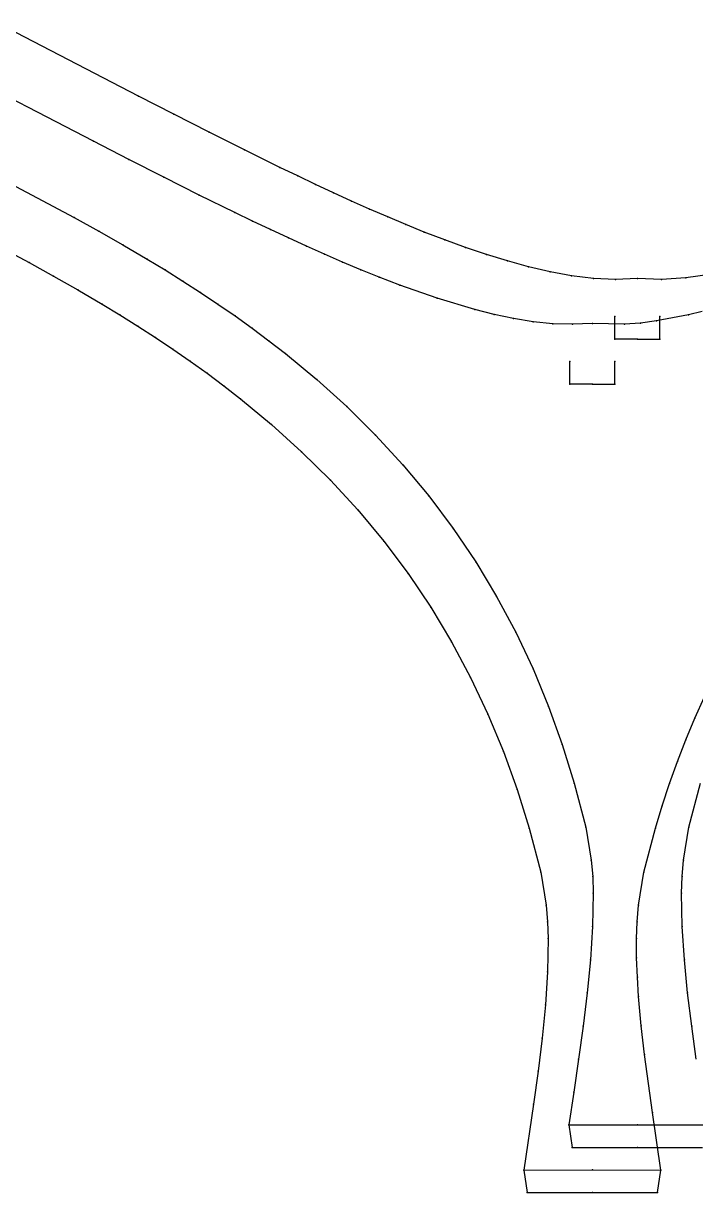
# Model space of a CAD drawing. Extents: x -162 to 1064, y -720 to 1070.
# Drawn here: x 207.7 to 356.9, y 807.3 to 1066.6 of the extents above; entities that cross this region are included whole.
import ezdxf

# ---------------------------------------------------------------- set-up
doc = ezdxf.new("R2010")
doc.units = 0

# ---------------------------------------------------------------- blocks, each defined once
blk = doc.blocks.new('Pattern_1813237_M')
at = {"layer": '14'}
for points in [[(192.570999, 1022.276062), (208.987686, 1013.518372), (214.418289, 1010.521179), (219.809875, 1007.458252), (225.15892, 1004.317566), (229.137665, 1001.905762), (233.082642, 999.442261), (236.991516, 996.921814), (240.861954, 994.339417), (244.688507, 991.692505), (248.466248, 988.979065), (252.192444, 986.195801), (255.864365, 983.339233), (262.781555, 977.611938), (269.448181, 971.595581), (275.835571, 965.283813), (281.916107, 958.675781), (287.664124, 951.776245), (293.057159, 944.59552), (298.076599, 937.148743), (302.708771, 929.4552), (306.945374, 921.536987), (310.783539, 913.418152), (314.224487, 905.12323), (317.276642, 896.677307), (319.946655, 888.103271), (322.514862, 878.324646), (323.717682, 871.040344), (324.019714, 867.360779), (324.133087, 863.66626), (324.015533, 856.280212), (323.531982, 848.908508), (322.796051, 841.557556), (321.889343, 834.22583), (320.875763, 826.907532), (318.723846, 812.289368), (319.48175, 807.290894), (333.944763, 807.320435), (348.407776, 807.290894), (349.16568, 812.289368), (347.278168, 825.078918), (345.529602, 837.888733), (344.790558, 844.311218), (344.208679, 850.749207), (343.936707, 855.049744), (343.77948, 859.35498), (343.756439, 863.66626), (343.86911, 867.361023), (344.171875, 871.040344), (345.374664, 878.324646), (347.942871, 888.103271), (349.435852, 893.075317), (351.065399, 898.005249), (352.817932, 902.892334), (354.697113, 907.731689), (356.709137, 912.517456), (358.854614, 917.245056)], [(358.315613, 1002.64978), (355.245422, 1001.915649), (348.215729, 1000.579468), (344.664062, 1000.107361), (341.096313, 999.848511), (333.944763, 1000.008423), (329.552307, 999.876526), (325.169312, 999.953369), (320.802704, 1000.391968), (316.466095, 1001.120361), (312.167664, 1002.030518), (307.908234, 1003.093811), (299.497375, 1005.623169), (291.216034, 1008.548828), (286.663147, 1010.30542), (282.593048, 1011.947693), (278.545471, 1013.641968), (274.518433, 1015.383545), (270.509918, 1017.167786), (266.517944, 1018.990112), (262.540466, 1020.845764), (258.57547, 1022.730164), (254.621017, 1024.638672), (246.740997, 1028.511719), (238.895752, 1032.44397), (231.073929, 1036.421265), (223.264252, 1040.428955), (192.08551, 1056.571289)]]:
    blk.add_lwpolyline(points, dxfattribs=at)
at = {"layer": '2'}
for p in [(333.944763, 1000.008423), (333.944763, 1000.008423), (333.944763, 1000.008423), (328.944763, 991.556702), (328.944763, 991.556702), (338.944763, 991.556702), (338.944763, 991.556702), (328.944763, 986.556702), (328.944763, 986.556702), (333.944763, 986.556763), (333.944763, 986.556763), (333.944763, 986.556763), (333.944763, 986.556763), (338.944763, 986.556702), (338.944763, 986.556702), (322.514862, 878.324646), (322.514862, 878.324646), (345.374664, 878.324646), (345.374664, 878.324646), (318.723846, 812.289368), (318.723846, 812.289368), (333.944763, 812.320435), (349.16568, 812.289368), (349.16568, 812.289368), (319.48175, 807.290894), (333.944763, 807.320435), (348.407776, 807.290894)]:
    blk.add_point(p, dxfattribs=at)
at = {"layer": '3'}
for p in [(223.264252, 1040.428955), (223.264252, 1040.428955), (231.073929, 1036.421265), (231.073929, 1036.421265), (238.895752, 1032.44397), (238.895752, 1032.44397), (246.740997, 1028.511719), (246.740997, 1028.511719), (254.621017, 1024.638672), (254.621017, 1024.638672), (258.57547, 1022.730164), (258.57547, 1022.730164), (262.540466, 1020.845764), (262.540466, 1020.845764), (266.517944, 1018.990112), (266.517944, 1018.990112), (270.509918, 1017.167786), (270.509918, 1017.167786), (274.518433, 1015.383545), (274.518433, 1015.383545), (208.987686, 1013.518372), (208.987686, 1013.518372), (278.545471, 1013.641968), (278.545471, 1013.641968), (282.593048, 1011.947693), (282.593048, 1011.947693), (214.418289, 1010.521179), (214.418289, 1010.521179), (286.663147, 1010.30542), (286.663147, 1010.30542), (219.809875, 1007.458252), (219.809875, 1007.458252), (291.216034, 1008.548828), (291.216034, 1008.548828), (225.15892, 1004.317566), (225.15892, 1004.317566), (299.497375, 1005.623169), (299.497375, 1005.623169), (229.137665, 1001.905762), (229.137665, 1001.905762), (307.908234, 1003.093811), (307.908234, 1003.093811), (312.167664, 1002.030518), (312.167664, 1002.030518), (316.466095, 1001.120361), (316.466095, 1001.120361), (355.245422, 1001.915649), (355.245422, 1001.915649), (233.082642, 999.442261), (233.082642, 999.442261), (320.802704, 1000.391968), (320.802704, 1000.391968), (325.169312, 999.953369), (325.169312, 999.953369), (329.552307, 999.876526), (329.552307, 999.876526), (341.096313, 999.848511), (341.096313, 999.848511), (344.664062, 1000.107361), (344.664062, 1000.107361), (348.215729, 1000.579468), (348.215729, 1000.579468), (236.991516, 996.921814), (236.991516, 996.921814), (240.861954, 994.339417), (240.861954, 994.339417), (244.688507, 991.692505), (244.688507, 991.692505), (248.466248, 988.979065), (248.466248, 988.979065), (252.192444, 986.195801), (252.192444, 986.195801), (255.864365, 983.339233), (255.864365, 983.339233), (262.781555, 977.611938), (262.781555, 977.611938), (269.448181, 971.595581), (269.448181, 971.595581), (275.835571, 965.283813), (275.835571, 965.283813), (281.916107, 958.675781), (281.916107, 958.675781), (287.664124, 951.776245), (287.664124, 951.776245), (293.057159, 944.59552), (293.057159, 944.59552), (298.076599, 937.148743), (298.076599, 937.148743), (302.708771, 929.4552), (302.708771, 929.4552), (306.945374, 921.536987), (306.945374, 921.536987), (310.783539, 913.418152), (310.783539, 913.418152), (356.709137, 912.517456), (356.709137, 912.517456), (354.697113, 907.731689), (354.697113, 907.731689), (314.224487, 905.12323), (314.224487, 905.12323), (352.817932, 902.892334), (352.817932, 902.892334), (351.065399, 898.005249), (351.065399, 898.005249), (317.276642, 896.677307), (317.276642, 896.677307), (349.435852, 893.075317), (349.435852, 893.075317), (319.946655, 888.103271), (319.946655, 888.103271), (347.942871, 888.103271), (347.942871, 888.103271), (323.717682, 871.040344), (323.717682, 871.040344), (344.171875, 871.040344), (344.171875, 871.040344), (324.019714, 867.360779), (324.019714, 867.360779), (343.86911, 867.361023), (343.86911, 867.361023), (324.133087, 863.66626), (324.133087, 863.66626), (343.756439, 863.66626), (343.756439, 863.66626), (343.77948, 859.35498), (343.77948, 859.35498), (324.015533, 856.280212), (324.015533, 856.280212), (343.936707, 855.049744), (343.936707, 855.049744), (344.208679, 850.749207), (344.208679, 850.749207), (323.531982, 848.908508), (323.531982, 848.908508), (344.790558, 844.311218), (344.790558, 844.311218), (322.796051, 841.557556), (322.796051, 841.557556), (345.529602, 837.888733), (345.529602, 837.888733), (321.889343, 834.22583), (321.889343, 834.22583), (320.875763, 826.907532), (320.875763, 826.907532), (347.278168, 825.078918), (347.278168, 825.078918)]:
    blk.add_point(p, dxfattribs=at)
at = {"layer": '8'}
for points in [[(192.570999, 1022.276062), (208.987686, 1013.518372), (214.418289, 1010.521179), (219.809875, 1007.458252), (225.15892, 1004.317566), (229.137665, 1001.905762), (233.082642, 999.442261), (236.991516, 996.921814), (240.861954, 994.339417), (244.688507, 991.692505), (248.466248, 988.979065), (252.192444, 986.195801), (255.864365, 983.339233), (262.781555, 977.611938), (269.448181, 971.595581), (275.835571, 965.283813), (281.916107, 958.675781), (287.664124, 951.776245), (293.057159, 944.59552), (298.076599, 937.148743), (302.708771, 929.4552), (306.945374, 921.536987), (310.783539, 913.418152), (314.224487, 905.12323), (317.276642, 896.677307), (319.946655, 888.103271), (322.514862, 878.324646), (323.717682, 871.040344), (324.019714, 867.360779), (324.133087, 863.66626), (324.015533, 856.280212), (323.531982, 848.908508), (322.796051, 841.557556), (321.889343, 834.22583), (320.875763, 826.907532), (318.723846, 812.289368), (333.944763, 812.320435), (349.16568, 812.289368), (347.278168, 825.078918), (345.529602, 837.888733), (344.790558, 844.311218), (344.208679, 850.749207), (343.936707, 855.049744), (343.77948, 859.35498), (343.756439, 863.66626), (343.86911, 867.361023), (344.171875, 871.040344), (345.374664, 878.324646), (347.942871, 888.103271), (349.435852, 893.075317), (351.065399, 898.005249), (352.817932, 902.892334), (354.697113, 907.731689), (356.709137, 912.517456), (358.854614, 917.245056)], [(358.315613, 1002.64978), (355.245422, 1001.915649), (348.215729, 1000.579468), (344.664062, 1000.107361), (341.096313, 999.848511), (333.944763, 1000.008423), (333.944763, 1000.008423), (329.552307, 999.876526), (325.169312, 999.953369), (320.802704, 1000.391968), (316.466095, 1001.120361), (312.167664, 1002.030518), (307.908234, 1003.093811), (299.497375, 1005.623169), (291.216034, 1008.548828), (286.663147, 1010.30542), (282.593048, 1011.947693), (278.545471, 1013.641968), (274.518433, 1015.383545), (270.509918, 1017.167786), (266.517944, 1018.990112), (262.540466, 1020.845764), (258.57547, 1022.730164), (254.621017, 1024.638672), (246.740997, 1028.511719), (238.895752, 1032.44397), (231.073929, 1036.421265), (223.264252, 1040.428955), (192.08551, 1056.571289)], [(333.944763, 986.556763), (328.944763, 986.556702), (328.944763, 991.556702)], [(333.944763, 986.556763), (328.944763, 986.556702), (328.944763, 991.556702)], [(333.944763, 986.556763), (338.944763, 986.556702), (338.944763, 991.556702)], [(333.944763, 986.556763), (338.944763, 986.556702), (338.944763, 991.556702)]]:
    blk.add_lwpolyline(points, dxfattribs=at)
blk = doc.blocks.new('Pattern_1813237_200506_M')
at = {"layer": '14'}
for points in [[(202.570999, 1032.276123), (218.987686, 1023.518372), (224.418289, 1020.521179), (229.809875, 1017.458252), (235.15892, 1014.317566), (239.137665, 1011.905762), (243.082642, 1009.442261), (246.991516, 1006.921814), (250.861954, 1004.339417), (254.688507, 1001.692505), (258.466248, 998.979065), (262.192444, 996.195801), (265.86438, 993.339233), (272.781555, 987.611938), (279.448181, 981.595581), (285.835571, 975.283813), (291.916107, 968.675781), (297.664124, 961.776245), (303.057159, 954.59552), (308.076599, 947.148743), (312.708771, 939.4552), (316.945374, 931.536987), (320.783539, 923.418152), (324.224487, 915.12323), (327.276642, 906.677307), (329.946655, 898.103271), (332.514862, 888.324646), (333.717682, 881.040344), (334.019714, 877.360779), (334.133087, 873.66626), (334.015533, 866.280212), (333.531982, 858.908508), (332.796051, 851.557556), (331.88974, 844.225525), (330.875763, 836.907532), (329.80545, 829.597595), (328.723846, 822.289368), (329.48175, 817.290894), (343.944763, 817.320435), (358.407776, 817.290894)], [(357.013763, 836.907532), (355.999786, 844.225525), (355.093475, 851.557556), (354.357544, 858.908508), (353.873993, 866.280212), (353.756439, 873.66626), (353.869812, 877.360779), (354.171875, 881.040344), (355.374664, 888.324646), (357.942871, 898.103271)], [(359.981812, 1010.862), (354.664856, 1010.127502), (349.306946, 1009.800964), (343.944763, 1010.008423), (339.07077, 1009.794983), (334.19696, 1010.035278), (329.353027, 1010.626709), (324.552185, 1011.5), (319.798004, 1012.599976), (315.090057, 1013.884216), (310.425964, 1015.319946), (305.802429, 1016.881592), (301.216034, 1018.548828), (296.663147, 1020.30542), (292.593048, 1021.947754), (288.545471, 1023.641968), (284.518433, 1025.383545), (280.509918, 1027.167847), (276.517914, 1028.990112), (272.540436, 1030.845703), (268.57547, 1032.730103), (264.621033, 1034.638672), (256.740997, 1038.511719), (248.895752, 1042.444092), (241.073929, 1046.421143), (233.264252, 1050.428955), (202.08551, 1066.571289)]]:
    blk.add_lwpolyline(points, dxfattribs=at)
at = {"layer": '2'}
for p in [(343.944763, 1010.008423), (343.944763, 1010.008423), (343.944763, 1010.008423), (338.944763, 1001.556702), (338.944763, 1001.556702), (348.944763, 1001.556702), (348.944763, 1001.556702), (338.944763, 996.556702), (338.944763, 996.556702), (343.944763, 996.556763), (343.944763, 996.556763), (343.944763, 996.556763), (343.944763, 996.556763), (348.944763, 996.556702), (348.944763, 996.556702), (332.514862, 888.324646), (332.514862, 888.324646), (355.374664, 888.324646), (355.374664, 888.324646), (328.723846, 822.289368), (328.723846, 822.289368), (343.944763, 822.320435), (329.48175, 817.290894), (343.944763, 817.320435)]:
    blk.add_point(p, dxfattribs=at)
at = {"layer": '3'}
for p in [(233.264252, 1050.428955), (233.264252, 1050.428955), (241.073929, 1046.421143), (241.073929, 1046.421143), (248.895752, 1042.444092), (248.895752, 1042.444092), (256.740997, 1038.511719), (256.740997, 1038.511719), (264.621033, 1034.638672), (264.621033, 1034.638672), (268.57547, 1032.730103), (268.57547, 1032.730103), (272.540436, 1030.845703), (272.540436, 1030.845703), (276.517914, 1028.990112), (276.517914, 1028.990112), (280.509918, 1027.167847), (280.509918, 1027.167847), (284.518433, 1025.383545), (284.518433, 1025.383545), (218.987686, 1023.518372), (218.987686, 1023.518372), (288.545471, 1023.641968), (288.545471, 1023.641968), (292.593048, 1021.947754), (292.593048, 1021.947754), (224.418289, 1020.521179), (224.418289, 1020.521179), (296.663147, 1020.30542), (296.663147, 1020.30542), (229.809875, 1017.458252), (229.809875, 1017.458252), (301.216034, 1018.548828), (301.216034, 1018.548828), (305.802429, 1016.881592), (305.802429, 1016.881592), (235.15892, 1014.317566), (235.15892, 1014.317566), (310.425964, 1015.319946), (310.425964, 1015.319946), (315.090057, 1013.884216), (315.090057, 1013.884216), (239.137665, 1011.905762), (239.137665, 1011.905762), (319.798004, 1012.599976), (319.798004, 1012.599976), (324.552185, 1011.5), (324.552185, 1011.5), (243.082642, 1009.442261), (243.082642, 1009.442261), (329.353027, 1010.626709), (329.353027, 1010.626709), (334.19696, 1010.035278), (334.19696, 1010.035278), (339.07077, 1009.794983), (339.07077, 1009.794983), (349.306946, 1009.800964), (349.306946, 1009.800964), (354.664856, 1010.127502), (354.664856, 1010.127502), (246.991516, 1006.921814), (246.991516, 1006.921814), (250.861954, 1004.339417), (250.861954, 1004.339417), (254.688507, 1001.692505), (254.688507, 1001.692505), (258.466248, 998.979065), (258.466248, 998.979065), (262.192444, 996.195801), (262.192444, 996.195801), (265.86438, 993.339233), (265.86438, 993.339233), (272.781555, 987.611938), (272.781555, 987.611938), (279.448181, 981.595581), (279.448181, 981.595581), (285.835571, 975.283813), (285.835571, 975.283813), (291.916107, 968.675781), (291.916107, 968.675781), (297.664124, 961.776245), (297.664124, 961.776245), (303.057159, 954.59552), (303.057159, 954.59552), (308.076599, 947.148743), (308.076599, 947.148743), (312.708771, 939.4552), (312.708771, 939.4552), (316.945374, 931.536987), (316.945374, 931.536987), (320.783539, 923.418152), (320.783539, 923.418152), (324.224487, 915.12323), (324.224487, 915.12323), (327.276642, 906.677307), (327.276642, 906.677307), (329.946655, 898.103271), (329.946655, 898.103271), (333.717682, 881.040344), (333.717682, 881.040344), (354.171875, 881.040344), (354.171875, 881.040344), (334.019714, 877.360779), (334.019714, 877.360779), (353.869812, 877.360779), (353.869812, 877.360779), (334.133087, 873.66626), (334.133087, 873.66626), (353.756439, 873.66626), (353.756439, 873.66626), (334.015533, 866.280212), (334.015533, 866.280212), (353.873993, 866.280212), (353.873993, 866.280212), (333.531982, 858.908508), (333.531982, 858.908508), (354.357544, 858.908508), (354.357544, 858.908508), (332.796051, 851.557556), (332.796051, 851.557556), (355.093475, 851.557556), (355.093475, 851.557556), (331.88974, 844.225525), (331.88974, 844.225525), (355.999786, 844.225525), (355.999786, 844.225525), (330.875763, 836.907532), (330.875763, 836.907532), (329.80545, 829.597595), (329.80545, 829.597595)]:
    blk.add_point(p, dxfattribs=at)
at = {"layer": '8'}
for points in [[(202.570999, 1032.276123), (218.987686, 1023.518372), (224.418289, 1020.521179), (229.809875, 1017.458252), (235.15892, 1014.317566), (239.137665, 1011.905762), (243.082642, 1009.442261), (246.991516, 1006.921814), (250.861954, 1004.339417), (254.688507, 1001.692505), (258.466248, 998.979065), (262.192444, 996.195801), (265.86438, 993.339233), (272.781555, 987.611938), (279.448181, 981.595581), (285.835571, 975.283813), (291.916107, 968.675781), (297.664124, 961.776245), (303.057159, 954.59552), (308.076599, 947.148743), (312.708771, 939.4552), (316.945374, 931.536987), (320.783539, 923.418152), (324.224487, 915.12323), (327.276642, 906.677307), (329.946655, 898.103271), (332.514862, 888.324646), (333.717682, 881.040344), (334.019714, 877.360779), (334.133087, 873.66626), (334.015533, 866.280212), (333.531982, 858.908508), (332.796051, 851.557556), (331.88974, 844.225525), (330.875763, 836.907532), (329.80545, 829.597595), (328.723846, 822.289368), (343.944763, 822.320435), (359.16568, 822.289368)], [(357.013763, 836.907532), (355.999786, 844.225525), (355.093475, 851.557556), (354.357544, 858.908508), (353.873993, 866.280212), (353.756439, 873.66626), (353.869812, 877.360779), (354.171875, 881.040344), (355.374664, 888.324646), (357.942871, 898.103271)], [(359.981812, 1010.862), (354.664856, 1010.127502), (349.306946, 1009.800964), (343.944763, 1010.008423), (343.944763, 1010.008423), (339.07077, 1009.794983), (334.19696, 1010.035278), (329.353027, 1010.626709), (324.552185, 1011.5), (319.798004, 1012.599976), (315.090057, 1013.884216), (310.425964, 1015.319946), (305.802429, 1016.881592), (301.216034, 1018.548828), (296.663147, 1020.30542), (292.593048, 1021.947754), (288.545471, 1023.641968), (284.518433, 1025.383545), (280.509918, 1027.167847), (276.517914, 1028.990112), (272.540436, 1030.845703), (268.57547, 1032.730103), (264.621033, 1034.638672), (256.740997, 1038.511719), (248.895752, 1042.444092), (241.073929, 1046.421143), (233.264252, 1050.428955), (202.08551, 1066.571289)], [(343.944763, 996.556763), (338.944763, 996.556702), (338.944763, 1001.556702)], [(343.944763, 996.556763), (338.944763, 996.556702), (338.944763, 1001.556702)], [(343.944763, 996.556763), (348.944763, 996.556702), (348.944763, 1001.556702)], [(343.944763, 996.556763), (348.944763, 996.556702), (348.944763, 1001.556702)]]:
    blk.add_lwpolyline(points, dxfattribs=at)
blk = doc.blocks.new('Pattern_1813237_203182_M')
at = {"layer": '14'}
for points in [[(202.570999, 1032.276123), (218.987686, 1023.518372), (224.418289, 1020.521179), (229.809875, 1017.458252), (235.15892, 1014.317566), (239.137665, 1011.905762), (243.082642, 1009.442261), (246.991516, 1006.921814), (250.861954, 1004.339417), (254.688507, 1001.692505), (258.466248, 998.979065), (262.192444, 996.195801), (265.86438, 993.339233), (272.781555, 987.611938), (279.448181, 981.595581), (285.835571, 975.283813), (291.916107, 968.675781), (297.664124, 961.776245), (303.057159, 954.59552), (308.076599, 947.148743), (312.708771, 939.4552), (316.945374, 931.536987), (320.783539, 923.418152), (324.224487, 915.12323), (327.276642, 906.677307), (329.946655, 898.103271), (332.514862, 888.324646), (333.717682, 881.040344), (334.019714, 877.360779), (334.133087, 873.66626), (334.015533, 866.280212), (333.531982, 858.908508), (332.796051, 851.557556), (331.88974, 844.225525), (330.875763, 836.907532), (329.80545, 829.597595), (328.723846, 822.289368), (329.48175, 817.290894), (343.944763, 817.320435), (358.407776, 817.290894)], [(357.013763, 836.907532), (355.999786, 844.225525), (355.093475, 851.557556), (354.357544, 858.908508), (353.873993, 866.280212), (353.756439, 873.66626), (353.869812, 877.360779), (354.171875, 881.040344), (355.374664, 888.324646), (357.942871, 898.103271)], [(359.981812, 1010.862), (354.664856, 1010.127502), (349.306946, 1009.800964), (343.944763, 1010.008423), (339.07077, 1009.794983), (334.19696, 1010.035278), (329.353027, 1010.626709), (324.552185, 1011.5), (319.798004, 1012.599976), (315.090057, 1013.884216), (310.425964, 1015.319946), (305.802429, 1016.881592), (301.216034, 1018.548828), (296.663147, 1020.30542), (292.593048, 1021.947754), (288.545471, 1023.641968), (284.518433, 1025.383545), (280.509918, 1027.167847), (276.517914, 1028.990112), (272.540436, 1030.845703), (268.57547, 1032.730103), (264.621033, 1034.638672), (256.740997, 1038.511719), (248.895752, 1042.444092), (241.073929, 1046.421143), (233.264252, 1050.428955), (202.08551, 1066.571289)]]:
    blk.add_lwpolyline(points, dxfattribs=at)
at = {"layer": '2'}
for p in [(343.944763, 1010.008423), (343.944763, 1010.008423), (343.944763, 1010.008423), (338.944763, 1001.556702), (338.944763, 1001.556702), (348.944763, 1001.556702), (348.944763, 1001.556702), (338.944763, 996.556702), (338.944763, 996.556702), (343.944763, 996.556763), (343.944763, 996.556763), (343.944763, 996.556763), (343.944763, 996.556763), (348.944763, 996.556702), (348.944763, 996.556702), (332.514862, 888.324646), (332.514862, 888.324646), (355.374664, 888.324646), (355.374664, 888.324646), (328.723846, 822.289368), (328.723846, 822.289368), (343.944763, 822.320435), (329.48175, 817.290894), (343.944763, 817.320435)]:
    blk.add_point(p, dxfattribs=at)
at = {"layer": '3'}
for p in [(233.264252, 1050.428955), (233.264252, 1050.428955), (241.073929, 1046.421143), (241.073929, 1046.421143), (248.895752, 1042.444092), (248.895752, 1042.444092), (256.740997, 1038.511719), (256.740997, 1038.511719), (264.621033, 1034.638672), (264.621033, 1034.638672), (268.57547, 1032.730103), (268.57547, 1032.730103), (272.540436, 1030.845703), (272.540436, 1030.845703), (276.517914, 1028.990112), (276.517914, 1028.990112), (280.509918, 1027.167847), (280.509918, 1027.167847), (284.518433, 1025.383545), (284.518433, 1025.383545), (218.987686, 1023.518372), (218.987686, 1023.518372), (288.545471, 1023.641968), (288.545471, 1023.641968), (292.593048, 1021.947754), (292.593048, 1021.947754), (224.418289, 1020.521179), (224.418289, 1020.521179), (296.663147, 1020.30542), (296.663147, 1020.30542), (229.809875, 1017.458252), (229.809875, 1017.458252), (301.216034, 1018.548828), (301.216034, 1018.548828), (305.802429, 1016.881592), (305.802429, 1016.881592), (235.15892, 1014.317566), (235.15892, 1014.317566), (310.425964, 1015.319946), (310.425964, 1015.319946), (315.090057, 1013.884216), (315.090057, 1013.884216), (239.137665, 1011.905762), (239.137665, 1011.905762), (319.798004, 1012.599976), (319.798004, 1012.599976), (324.552185, 1011.5), (324.552185, 1011.5), (243.082642, 1009.442261), (243.082642, 1009.442261), (329.353027, 1010.626709), (329.353027, 1010.626709), (334.19696, 1010.035278), (334.19696, 1010.035278), (339.07077, 1009.794983), (339.07077, 1009.794983), (349.306946, 1009.800964), (349.306946, 1009.800964), (354.664856, 1010.127502), (354.664856, 1010.127502), (246.991516, 1006.921814), (246.991516, 1006.921814), (250.861954, 1004.339417), (250.861954, 1004.339417), (254.688507, 1001.692505), (254.688507, 1001.692505), (258.466248, 998.979065), (258.466248, 998.979065), (262.192444, 996.195801), (262.192444, 996.195801), (265.86438, 993.339233), (265.86438, 993.339233), (272.781555, 987.611938), (272.781555, 987.611938), (279.448181, 981.595581), (279.448181, 981.595581), (285.835571, 975.283813), (285.835571, 975.283813), (291.916107, 968.675781), (291.916107, 968.675781), (297.664124, 961.776245), (297.664124, 961.776245), (303.057159, 954.59552), (303.057159, 954.59552), (308.076599, 947.148743), (308.076599, 947.148743), (312.708771, 939.4552), (312.708771, 939.4552), (316.945374, 931.536987), (316.945374, 931.536987), (320.783539, 923.418152), (320.783539, 923.418152), (324.224487, 915.12323), (324.224487, 915.12323), (327.276642, 906.677307), (327.276642, 906.677307), (329.946655, 898.103271), (329.946655, 898.103271), (333.717682, 881.040344), (333.717682, 881.040344), (354.171875, 881.040344), (354.171875, 881.040344), (334.019714, 877.360779), (334.019714, 877.360779), (353.869812, 877.360779), (353.869812, 877.360779), (334.133087, 873.66626), (334.133087, 873.66626), (353.756439, 873.66626), (353.756439, 873.66626), (334.015533, 866.280212), (334.015533, 866.280212), (353.873993, 866.280212), (353.873993, 866.280212), (333.531982, 858.908508), (333.531982, 858.908508), (354.357544, 858.908508), (354.357544, 858.908508), (332.796051, 851.557556), (332.796051, 851.557556), (355.093475, 851.557556), (355.093475, 851.557556), (331.88974, 844.225525), (331.88974, 844.225525), (355.999786, 844.225525), (355.999786, 844.225525), (330.875763, 836.907532), (330.875763, 836.907532), (329.80545, 829.597595), (329.80545, 829.597595)]:
    blk.add_point(p, dxfattribs=at)
at = {"layer": '8'}
for points in [[(202.570999, 1032.276123), (218.987686, 1023.518372), (224.418289, 1020.521179), (229.809875, 1017.458252), (235.15892, 1014.317566), (239.137665, 1011.905762), (243.082642, 1009.442261), (246.991516, 1006.921814), (250.861954, 1004.339417), (254.688507, 1001.692505), (258.466248, 998.979065), (262.192444, 996.195801), (265.86438, 993.339233), (272.781555, 987.611938), (279.448181, 981.595581), (285.835571, 975.283813), (291.916107, 968.675781), (297.664124, 961.776245), (303.057159, 954.59552), (308.076599, 947.148743), (312.708771, 939.4552), (316.945374, 931.536987), (320.783539, 923.418152), (324.224487, 915.12323), (327.276642, 906.677307), (329.946655, 898.103271), (332.514862, 888.324646), (333.717682, 881.040344), (334.019714, 877.360779), (334.133087, 873.66626), (334.015533, 866.280212), (333.531982, 858.908508), (332.796051, 851.557556), (331.88974, 844.225525), (330.875763, 836.907532), (329.80545, 829.597595), (328.723846, 822.289368), (343.944763, 822.320435), (359.16568, 822.289368)], [(357.013763, 836.907532), (355.999786, 844.225525), (355.093475, 851.557556), (354.357544, 858.908508), (353.873993, 866.280212), (353.756439, 873.66626), (353.869812, 877.360779), (354.171875, 881.040344), (355.374664, 888.324646), (357.942871, 898.103271)], [(359.981812, 1010.862), (354.664856, 1010.127502), (349.306946, 1009.800964), (343.944763, 1010.008423), (343.944763, 1010.008423), (339.07077, 1009.794983), (334.19696, 1010.035278), (329.353027, 1010.626709), (324.552185, 1011.5), (319.798004, 1012.599976), (315.090057, 1013.884216), (310.425964, 1015.319946), (305.802429, 1016.881592), (301.216034, 1018.548828), (296.663147, 1020.30542), (292.593048, 1021.947754), (288.545471, 1023.641968), (284.518433, 1025.383545), (280.509918, 1027.167847), (276.517914, 1028.990112), (272.540436, 1030.845703), (268.57547, 1032.730103), (264.621033, 1034.638672), (256.740997, 1038.511719), (248.895752, 1042.444092), (241.073929, 1046.421143), (233.264252, 1050.428955), (202.08551, 1066.571289)], [(343.944763, 996.556763), (338.944763, 996.556702), (338.944763, 1001.556702)], [(343.944763, 996.556763), (338.944763, 996.556702), (338.944763, 1001.556702)], [(343.944763, 996.556763), (348.944763, 996.556702), (348.944763, 1001.556702)], [(343.944763, 996.556763), (348.944763, 996.556702), (348.944763, 1001.556702)]]:
    blk.add_lwpolyline(points, dxfattribs=at)
blk = doc.blocks.new('Pattern_1813237_205858_M')
at = {"layer": '14'}
for points in [[(202.570999, 1032.276123), (218.987686, 1023.518372), (224.418289, 1020.521179), (229.809875, 1017.458252), (235.15892, 1014.317566), (239.137665, 1011.905762), (243.082642, 1009.442261), (246.991516, 1006.921814), (250.861954, 1004.339417), (254.688507, 1001.692505), (258.466248, 998.979065), (262.192444, 996.195801), (265.86438, 993.339233), (272.781555, 987.611938), (279.448181, 981.595581), (285.835571, 975.283813), (291.916107, 968.675781), (297.664124, 961.776245), (303.057159, 954.59552), (308.076599, 947.148743), (312.708771, 939.4552), (316.945374, 931.536987), (320.783539, 923.418152), (324.224487, 915.12323), (327.276642, 906.677307), (329.946655, 898.103271), (332.514862, 888.324646), (333.717682, 881.040344), (334.019714, 877.360779), (334.133087, 873.66626), (334.015533, 866.280212), (333.531982, 858.908508), (332.796051, 851.557556), (331.88974, 844.225525), (330.875763, 836.907532), (329.80545, 829.597595), (328.723846, 822.289368), (329.48175, 817.290894), (343.944763, 817.320435), (358.407776, 817.290894)], [(357.013763, 836.907532), (355.999786, 844.225525), (355.093475, 851.557556), (354.357544, 858.908508), (353.873993, 866.280212), (353.756439, 873.66626), (353.869812, 877.360779), (354.171875, 881.040344), (355.374664, 888.324646), (357.942871, 898.103271)], [(359.981812, 1010.862), (354.664856, 1010.127502), (349.306946, 1009.800964), (343.944763, 1010.008423), (339.07077, 1009.794983), (334.19696, 1010.035278), (329.353027, 1010.626709), (324.552185, 1011.5), (319.798004, 1012.599976), (315.090057, 1013.884216), (310.425964, 1015.319946), (305.802429, 1016.881592), (301.216034, 1018.548828), (296.663147, 1020.30542), (292.593048, 1021.947754), (288.545471, 1023.641968), (284.518433, 1025.383545), (280.509918, 1027.167847), (276.517914, 1028.990112), (272.540436, 1030.845703), (268.57547, 1032.730103), (264.621033, 1034.638672), (256.740997, 1038.511719), (248.895752, 1042.444092), (241.073929, 1046.421143), (233.264252, 1050.428955), (202.08551, 1066.571289)]]:
    blk.add_lwpolyline(points, dxfattribs=at)
at = {"layer": '2'}
for p in [(343.944763, 1010.008423), (343.944763, 1010.008423), (343.944763, 1010.008423), (338.944763, 1001.556702), (338.944763, 1001.556702), (348.944763, 1001.556702), (348.944763, 1001.556702), (338.944763, 996.556702), (338.944763, 996.556702), (343.944763, 996.556763), (343.944763, 996.556763), (343.944763, 996.556763), (343.944763, 996.556763), (348.944763, 996.556702), (348.944763, 996.556702), (332.514862, 888.324646), (332.514862, 888.324646), (355.374664, 888.324646), (355.374664, 888.324646), (328.723846, 822.289368), (328.723846, 822.289368), (343.944763, 822.320435), (329.48175, 817.290894), (343.944763, 817.320435)]:
    blk.add_point(p, dxfattribs=at)
at = {"layer": '3'}
for p in [(233.264252, 1050.428955), (233.264252, 1050.428955), (241.073929, 1046.421143), (241.073929, 1046.421143), (248.895752, 1042.444092), (248.895752, 1042.444092), (256.740997, 1038.511719), (256.740997, 1038.511719), (264.621033, 1034.638672), (264.621033, 1034.638672), (268.57547, 1032.730103), (268.57547, 1032.730103), (272.540436, 1030.845703), (272.540436, 1030.845703), (276.517914, 1028.990112), (276.517914, 1028.990112), (280.509918, 1027.167847), (280.509918, 1027.167847), (284.518433, 1025.383545), (284.518433, 1025.383545), (218.987686, 1023.518372), (218.987686, 1023.518372), (288.545471, 1023.641968), (288.545471, 1023.641968), (292.593048, 1021.947754), (292.593048, 1021.947754), (224.418289, 1020.521179), (224.418289, 1020.521179), (296.663147, 1020.30542), (296.663147, 1020.30542), (229.809875, 1017.458252), (229.809875, 1017.458252), (301.216034, 1018.548828), (301.216034, 1018.548828), (305.802429, 1016.881592), (305.802429, 1016.881592), (235.15892, 1014.317566), (235.15892, 1014.317566), (310.425964, 1015.319946), (310.425964, 1015.319946), (315.090057, 1013.884216), (315.090057, 1013.884216), (239.137665, 1011.905762), (239.137665, 1011.905762), (319.798004, 1012.599976), (319.798004, 1012.599976), (324.552185, 1011.5), (324.552185, 1011.5), (243.082642, 1009.442261), (243.082642, 1009.442261), (329.353027, 1010.626709), (329.353027, 1010.626709), (334.19696, 1010.035278), (334.19696, 1010.035278), (339.07077, 1009.794983), (339.07077, 1009.794983), (349.306946, 1009.800964), (349.306946, 1009.800964), (354.664856, 1010.127502), (354.664856, 1010.127502), (246.991516, 1006.921814), (246.991516, 1006.921814), (250.861954, 1004.339417), (250.861954, 1004.339417), (254.688507, 1001.692505), (254.688507, 1001.692505), (258.466248, 998.979065), (258.466248, 998.979065), (262.192444, 996.195801), (262.192444, 996.195801), (265.86438, 993.339233), (265.86438, 993.339233), (272.781555, 987.611938), (272.781555, 987.611938), (279.448181, 981.595581), (279.448181, 981.595581), (285.835571, 975.283813), (285.835571, 975.283813), (291.916107, 968.675781), (291.916107, 968.675781), (297.664124, 961.776245), (297.664124, 961.776245), (303.057159, 954.59552), (303.057159, 954.59552), (308.076599, 947.148743), (308.076599, 947.148743), (312.708771, 939.4552), (312.708771, 939.4552), (316.945374, 931.536987), (316.945374, 931.536987), (320.783539, 923.418152), (320.783539, 923.418152), (324.224487, 915.12323), (324.224487, 915.12323), (327.276642, 906.677307), (327.276642, 906.677307), (329.946655, 898.103271), (329.946655, 898.103271), (333.717682, 881.040344), (333.717682, 881.040344), (354.171875, 881.040344), (354.171875, 881.040344), (334.019714, 877.360779), (334.019714, 877.360779), (353.869812, 877.360779), (353.869812, 877.360779), (334.133087, 873.66626), (334.133087, 873.66626), (353.756439, 873.66626), (353.756439, 873.66626), (334.015533, 866.280212), (334.015533, 866.280212), (353.873993, 866.280212), (353.873993, 866.280212), (333.531982, 858.908508), (333.531982, 858.908508), (354.357544, 858.908508), (354.357544, 858.908508), (332.796051, 851.557556), (332.796051, 851.557556), (355.093475, 851.557556), (355.093475, 851.557556), (331.88974, 844.225525), (331.88974, 844.225525), (355.999786, 844.225525), (355.999786, 844.225525), (330.875763, 836.907532), (330.875763, 836.907532), (329.80545, 829.597595), (329.80545, 829.597595)]:
    blk.add_point(p, dxfattribs=at)
at = {"layer": '8'}
for points in [[(202.570999, 1032.276123), (218.987686, 1023.518372), (224.418289, 1020.521179), (229.809875, 1017.458252), (235.15892, 1014.317566), (239.137665, 1011.905762), (243.082642, 1009.442261), (246.991516, 1006.921814), (250.861954, 1004.339417), (254.688507, 1001.692505), (258.466248, 998.979065), (262.192444, 996.195801), (265.86438, 993.339233), (272.781555, 987.611938), (279.448181, 981.595581), (285.835571, 975.283813), (291.916107, 968.675781), (297.664124, 961.776245), (303.057159, 954.59552), (308.076599, 947.148743), (312.708771, 939.4552), (316.945374, 931.536987), (320.783539, 923.418152), (324.224487, 915.12323), (327.276642, 906.677307), (329.946655, 898.103271), (332.514862, 888.324646), (333.717682, 881.040344), (334.019714, 877.360779), (334.133087, 873.66626), (334.015533, 866.280212), (333.531982, 858.908508), (332.796051, 851.557556), (331.88974, 844.225525), (330.875763, 836.907532), (329.80545, 829.597595), (328.723846, 822.289368), (343.944763, 822.320435), (359.16568, 822.289368)], [(357.013763, 836.907532), (355.999786, 844.225525), (355.093475, 851.557556), (354.357544, 858.908508), (353.873993, 866.280212), (353.756439, 873.66626), (353.869812, 877.360779), (354.171875, 881.040344), (355.374664, 888.324646), (357.942871, 898.103271)], [(359.981812, 1010.862), (354.664856, 1010.127502), (349.306946, 1009.800964), (343.944763, 1010.008423), (343.944763, 1010.008423), (339.07077, 1009.794983), (334.19696, 1010.035278), (329.353027, 1010.626709), (324.552185, 1011.5), (319.798004, 1012.599976), (315.090057, 1013.884216), (310.425964, 1015.319946), (305.802429, 1016.881592), (301.216034, 1018.548828), (296.663147, 1020.30542), (292.593048, 1021.947754), (288.545471, 1023.641968), (284.518433, 1025.383545), (280.509918, 1027.167847), (276.517914, 1028.990112), (272.540436, 1030.845703), (268.57547, 1032.730103), (264.621033, 1034.638672), (256.740997, 1038.511719), (248.895752, 1042.444092), (241.073929, 1046.421143), (233.264252, 1050.428955), (202.08551, 1066.571289)], [(343.944763, 996.556763), (338.944763, 996.556702), (338.944763, 1001.556702)], [(343.944763, 996.556763), (338.944763, 996.556702), (338.944763, 1001.556702)], [(343.944763, 996.556763), (348.944763, 996.556702), (348.944763, 1001.556702)], [(343.944763, 996.556763), (348.944763, 996.556702), (348.944763, 1001.556702)]]:
    blk.add_lwpolyline(points, dxfattribs=at)
blk = doc.blocks.new('Pattern_1813237_208534_M')
at = {"layer": '14'}
for points in [[(202.570999, 1032.276123), (218.987686, 1023.518372), (224.418289, 1020.521179), (229.809875, 1017.458252), (235.15892, 1014.317566), (239.137665, 1011.905762), (243.082642, 1009.442261), (246.991516, 1006.921814), (250.861954, 1004.339417), (254.688507, 1001.692505), (258.466248, 998.979065), (262.192444, 996.195801), (265.86438, 993.339233), (272.781555, 987.611938), (279.448181, 981.595581), (285.835571, 975.283813), (291.916107, 968.675781), (297.664124, 961.776245), (303.057159, 954.59552), (308.076599, 947.148743), (312.708771, 939.4552), (316.945374, 931.536987), (320.783539, 923.418152), (324.224487, 915.12323), (327.276642, 906.677307), (329.946655, 898.103271), (332.514862, 888.324646), (333.717682, 881.040344), (334.019714, 877.360779), (334.133087, 873.66626), (334.015533, 866.280212), (333.531982, 858.908508), (332.796051, 851.557556), (331.88974, 844.225525), (330.875763, 836.907532), (329.80545, 829.597595), (328.723846, 822.289368), (329.48175, 817.290894), (343.944763, 817.320435), (358.407776, 817.290894)], [(357.013763, 836.907532), (355.999786, 844.225525), (355.093475, 851.557556), (354.357544, 858.908508), (353.873993, 866.280212), (353.756439, 873.66626), (353.869812, 877.360779), (354.171875, 881.040344), (355.374664, 888.324646), (357.942871, 898.103271)], [(359.981812, 1010.862), (354.664856, 1010.127502), (349.306946, 1009.800964), (343.944763, 1010.008423), (339.07077, 1009.794983), (334.19696, 1010.035278), (329.353027, 1010.626709), (324.552185, 1011.5), (319.798004, 1012.599976), (315.090057, 1013.884216), (310.425964, 1015.319946), (305.802429, 1016.881592), (301.216034, 1018.548828), (296.663147, 1020.30542), (292.593048, 1021.947754), (288.545471, 1023.641968), (284.518433, 1025.383545), (280.509918, 1027.167847), (276.517914, 1028.990112), (272.540436, 1030.845703), (268.57547, 1032.730103), (264.621033, 1034.638672), (256.740997, 1038.511719), (248.895752, 1042.444092), (241.073929, 1046.421143), (233.264252, 1050.428955), (202.08551, 1066.571289)]]:
    blk.add_lwpolyline(points, dxfattribs=at)
at = {"layer": '2'}
for p in [(343.944763, 1010.008423), (343.944763, 1010.008423), (343.944763, 1010.008423), (338.944763, 1001.556702), (338.944763, 1001.556702), (348.944763, 1001.556702), (348.944763, 1001.556702), (338.944763, 996.556702), (338.944763, 996.556702), (343.944763, 996.556763), (343.944763, 996.556763), (343.944763, 996.556763), (343.944763, 996.556763), (348.944763, 996.556702), (348.944763, 996.556702), (332.514862, 888.324646), (332.514862, 888.324646), (355.374664, 888.324646), (355.374664, 888.324646), (328.723846, 822.289368), (328.723846, 822.289368), (343.944763, 822.320435), (329.48175, 817.290894), (343.944763, 817.320435)]:
    blk.add_point(p, dxfattribs=at)
at = {"layer": '3'}
for p in [(233.264252, 1050.428955), (233.264252, 1050.428955), (241.073929, 1046.421143), (241.073929, 1046.421143), (248.895752, 1042.444092), (248.895752, 1042.444092), (256.740997, 1038.511719), (256.740997, 1038.511719), (264.621033, 1034.638672), (264.621033, 1034.638672), (268.57547, 1032.730103), (268.57547, 1032.730103), (272.540436, 1030.845703), (272.540436, 1030.845703), (276.517914, 1028.990112), (276.517914, 1028.990112), (280.509918, 1027.167847), (280.509918, 1027.167847), (284.518433, 1025.383545), (284.518433, 1025.383545), (218.987686, 1023.518372), (218.987686, 1023.518372), (288.545471, 1023.641968), (288.545471, 1023.641968), (292.593048, 1021.947754), (292.593048, 1021.947754), (224.418289, 1020.521179), (224.418289, 1020.521179), (296.663147, 1020.30542), (296.663147, 1020.30542), (229.809875, 1017.458252), (229.809875, 1017.458252), (301.216034, 1018.548828), (301.216034, 1018.548828), (305.802429, 1016.881592), (305.802429, 1016.881592), (235.15892, 1014.317566), (235.15892, 1014.317566), (310.425964, 1015.319946), (310.425964, 1015.319946), (315.090057, 1013.884216), (315.090057, 1013.884216), (239.137665, 1011.905762), (239.137665, 1011.905762), (319.798004, 1012.599976), (319.798004, 1012.599976), (324.552185, 1011.5), (324.552185, 1011.5), (243.082642, 1009.442261), (243.082642, 1009.442261), (329.353027, 1010.626709), (329.353027, 1010.626709), (334.19696, 1010.035278), (334.19696, 1010.035278), (339.07077, 1009.794983), (339.07077, 1009.794983), (349.306946, 1009.800964), (349.306946, 1009.800964), (354.664856, 1010.127502), (354.664856, 1010.127502), (246.991516, 1006.921814), (246.991516, 1006.921814), (250.861954, 1004.339417), (250.861954, 1004.339417), (254.688507, 1001.692505), (254.688507, 1001.692505), (258.466248, 998.979065), (258.466248, 998.979065), (262.192444, 996.195801), (262.192444, 996.195801), (265.86438, 993.339233), (265.86438, 993.339233), (272.781555, 987.611938), (272.781555, 987.611938), (279.448181, 981.595581), (279.448181, 981.595581), (285.835571, 975.283813), (285.835571, 975.283813), (291.916107, 968.675781), (291.916107, 968.675781), (297.664124, 961.776245), (297.664124, 961.776245), (303.057159, 954.59552), (303.057159, 954.59552), (308.076599, 947.148743), (308.076599, 947.148743), (312.708771, 939.4552), (312.708771, 939.4552), (316.945374, 931.536987), (316.945374, 931.536987), (320.783539, 923.418152), (320.783539, 923.418152), (324.224487, 915.12323), (324.224487, 915.12323), (327.276642, 906.677307), (327.276642, 906.677307), (329.946655, 898.103271), (329.946655, 898.103271), (333.717682, 881.040344), (333.717682, 881.040344), (354.171875, 881.040344), (354.171875, 881.040344), (334.019714, 877.360779), (334.019714, 877.360779), (353.869812, 877.360779), (353.869812, 877.360779), (334.133087, 873.66626), (334.133087, 873.66626), (353.756439, 873.66626), (353.756439, 873.66626), (334.015533, 866.280212), (334.015533, 866.280212), (353.873993, 866.280212), (353.873993, 866.280212), (333.531982, 858.908508), (333.531982, 858.908508), (354.357544, 858.908508), (354.357544, 858.908508), (332.796051, 851.557556), (332.796051, 851.557556), (355.093475, 851.557556), (355.093475, 851.557556), (331.88974, 844.225525), (331.88974, 844.225525), (355.999786, 844.225525), (355.999786, 844.225525), (330.875763, 836.907532), (330.875763, 836.907532), (329.80545, 829.597595), (329.80545, 829.597595)]:
    blk.add_point(p, dxfattribs=at)
at = {"layer": '8'}
for points in [[(202.570999, 1032.276123), (218.987686, 1023.518372), (224.418289, 1020.521179), (229.809875, 1017.458252), (235.15892, 1014.317566), (239.137665, 1011.905762), (243.082642, 1009.442261), (246.991516, 1006.921814), (250.861954, 1004.339417), (254.688507, 1001.692505), (258.466248, 998.979065), (262.192444, 996.195801), (265.86438, 993.339233), (272.781555, 987.611938), (279.448181, 981.595581), (285.835571, 975.283813), (291.916107, 968.675781), (297.664124, 961.776245), (303.057159, 954.59552), (308.076599, 947.148743), (312.708771, 939.4552), (316.945374, 931.536987), (320.783539, 923.418152), (324.224487, 915.12323), (327.276642, 906.677307), (329.946655, 898.103271), (332.514862, 888.324646), (333.717682, 881.040344), (334.019714, 877.360779), (334.133087, 873.66626), (334.015533, 866.280212), (333.531982, 858.908508), (332.796051, 851.557556), (331.88974, 844.225525), (330.875763, 836.907532), (329.80545, 829.597595), (328.723846, 822.289368), (343.944763, 822.320435), (359.16568, 822.289368)], [(357.013763, 836.907532), (355.999786, 844.225525), (355.093475, 851.557556), (354.357544, 858.908508), (353.873993, 866.280212), (353.756439, 873.66626), (353.869812, 877.360779), (354.171875, 881.040344), (355.374664, 888.324646), (357.942871, 898.103271)], [(359.981812, 1010.862), (354.664856, 1010.127502), (349.306946, 1009.800964), (343.944763, 1010.008423), (343.944763, 1010.008423), (339.07077, 1009.794983), (334.19696, 1010.035278), (329.353027, 1010.626709), (324.552185, 1011.5), (319.798004, 1012.599976), (315.090057, 1013.884216), (310.425964, 1015.319946), (305.802429, 1016.881592), (301.216034, 1018.548828), (296.663147, 1020.30542), (292.593048, 1021.947754), (288.545471, 1023.641968), (284.518433, 1025.383545), (280.509918, 1027.167847), (276.517914, 1028.990112), (272.540436, 1030.845703), (268.57547, 1032.730103), (264.621033, 1034.638672), (256.740997, 1038.511719), (248.895752, 1042.444092), (241.073929, 1046.421143), (233.264252, 1050.428955), (202.08551, 1066.571289)], [(343.944763, 996.556763), (338.944763, 996.556702), (338.944763, 1001.556702)], [(343.944763, 996.556763), (338.944763, 996.556702), (338.944763, 1001.556702)], [(343.944763, 996.556763), (348.944763, 996.556702), (348.944763, 1001.556702)], [(343.944763, 996.556763), (348.944763, 996.556702), (348.944763, 1001.556702)]]:
    blk.add_lwpolyline(points, dxfattribs=at)

msp = doc.modelspace()

# ---------------------------------------------------------------- block references
at = {"layer": '1'}
for name in ['Pattern_1813237_205858_M', 'Pattern_1813237_200506_M', 'Pattern_1813237_203182_M', 'Pattern_1813237_208534_M', 'Pattern_1813237_M']:
    msp.add_blockref(name, (0, 0), dxfattribs=at)

doc.saveas('drawing.dxf')
